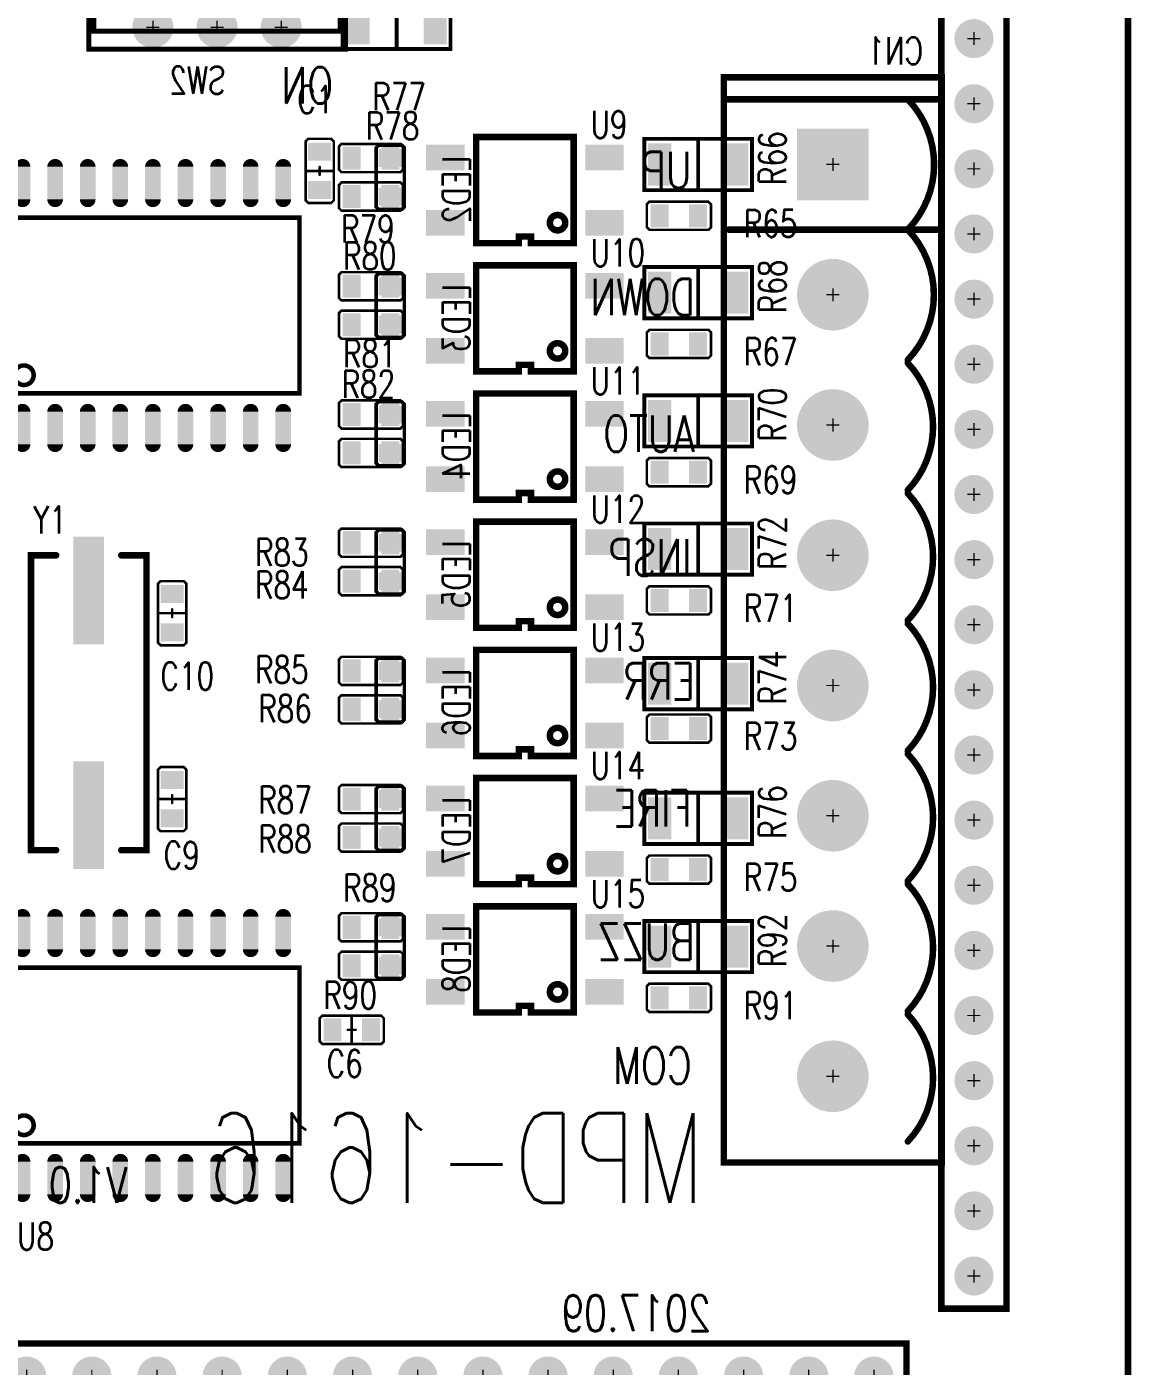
# Model space of a CAD drawing. Extents: x -29 to 96, y -45 to 104.
# Drawn here: x 53.1 to 96.1, y 6.4 to 58.6 of the extents above; entities that cross this region are included whole.
import ezdxf

# ---------------------------------------------------------------- set-up
doc = ezdxf.new("R2010")
doc.units = 0
for name, color, linetype in [('BOARD_OUTLINE_00', 43, 'CONTINUOUS'), ('DRIL_NPLTE_THRU_01', 3, 'CONTINUOUS'), ('DRIL_NPLTE_THRU_02', 1, 'CONTINUOUS'), ('DRIL_PLTE_THRU_01', 3, 'CONTINUOUS'), ('DRIL_PLTE_THRU_02', 1, 'CONTINUOUS'), ('DRIL_SYMBOL', 43, 'CONTINUOUS'), ('PADS_BOT', 16, 'CONTINUOUS'), ('PADS_INNER', 96, 'CONTINUOUS'), ('PADS_TOP', 96, 'CONTINUOUS'), ('PADS_XR_21', 176, 'CONTINUOUS'), ('PADS_XR_28', 130, 'CONTINUOUS'), ('PART_BOT_2DLINE_00', 2, 'CONTINUOUS'), ('PART_BOT_2DLINE_20', 2, 'CONTINUOUS'), ('PART_NAME_01', 254, 'CONTINUOUS'), ('PART_NAME_02', 130, 'CONTINUOUS'), ('PART_TOP_2DLINE_00', 254, 'CONTINUOUS'), ('PART_TOP_2DLINE_01', 254, 'CONTINUOUS'), ('TEXT_29', 146, 'CONTINUOUS')]:
    doc.layers.add(name, color=color, linetype=linetype)
doc.styles.add('W0$1524', font='simplex', dxfattribs={"width": 0.75})
doc.styles.add('W0$254', font='simplex', dxfattribs={"width": 0.75})

# ---------------------------------------------------------------- blocks, each defined once
blk = doc.blocks.new('BOARD_23')
at = {"layer": 'BOARD_OUTLINE_00', "const_width": 0.254}
blk.add_lwpolyline([(-0.55, -7.55), (95.45, -7.55), (95.45, 104.45), (-0.55, 104.45)], close=True, dxfattribs=at)
blk = doc.blocks.new('SMOOTH_0$1')
at = {"const_width": 0.05}
blk.add_lwpolyline([(-0.025, 0, 1), (0.025, 0, 1)], format="xyb", close=True, dxfattribs=at)
blk = doc.blocks.new('PART_BODY_TOP_1')
at = {"layer": 'PART_TOP_2DLINE_00', "const_width": 0.1}
blk.add_lwpolyline([(-1.15, 0.55), (-1.25, 0.45), (-1.25, -0.45), (-1.15, -0.55), (1.15, -0.55), (1.25, -0.45), (1.25, 0.45), (1.15, 0.55)], close=True, dxfattribs=at)
blk.add_lwpolyline([(0, 0.55), (0, -0.55)], dxfattribs=at)
at = {"layer": 'PART_TOP_2DLINE_01', "const_width": 0.1}
for points in [[(-0.150114, 0), (0.150114, 0)], [(0, 0.100076), (0, -0.100076)]]:
    blk.add_lwpolyline(points, dxfattribs=at)
at = {"layer": 'PART_TOP_2DLINE_00'}
for p in [(-1.15, 0.55), (0, 0.55), (1.15, 0.55), (-1.25, 0.45), (1.25, 0.45), (-1.25, -0.45), (-1.15, -0.55), (0, -0.55), (1.15, -0.55), (1.25, -0.45)]:
    blk.add_blockref('SMOOTH_0$1', p, dxfattribs=at)
at = {"layer": 'PART_TOP_2DLINE_01'}
for p in [(-0.150114, 0), (0, 0.100076), (0.150114, 0), (0, -0.100076)]:
    blk.add_blockref('SMOOTH_0$1', p, dxfattribs=at)
blk = doc.blocks.new('DRIL_HOLE_0')
blk.add_lwpolyline([(0, 0, 1), (0, 0, 1)], format="xyb", close=True)
blk = doc.blocks.new('PAD_0')
blk.add_lwpolyline([(0, 0, 1), (0, 0, 1)], format="xyb", close=True)
blk = doc.blocks.new('PAD_1')
at = {"const_width": 0.7}
blk.add_lwpolyline([(-0.45, 0), (0.45, 0)], dxfattribs=at)
blk = doc.blocks.new('STK_TOP_3')
at = {"layer": 'DRIL_PLTE_THRU_01'}
blk.add_blockref('DRIL_HOLE_0', (0, 0), dxfattribs=at)
at = {"layer": 'DRIL_PLTE_THRU_02'}
blk.add_blockref('DRIL_HOLE_0', (0, 0), dxfattribs=at)
at = {"layer": 'PADS_BOT'}
blk.add_blockref('PAD_0', (0, 0), dxfattribs=at)
at = {"layer": 'PADS_INNER'}
blk.add_blockref('PAD_0', (0, 0), dxfattribs=at)
at = {"layer": 'PADS_TOP', "rotation": 90}
blk.add_blockref('PAD_1', (0, 0), dxfattribs=at)
blk = doc.blocks.new('SYM_TOP_3')
for name, p in [('PART_BODY_TOP_1', (0, 0)), ('STK_TOP_3', (-0.750062, 0)), ('STK_TOP_3', (0.750062, 0))]:
    blk.add_blockref(name, p)
blk = doc.blocks.new('PART_TOP_0')
blk.add_blockref('SYM_TOP_3', (0, 0))
at = {"layer": 'PART_NAME_01', "style": 'W0$1524', "width": 0.75}
blk.add_text('C1', height=1.0668, rotation=270, dxfattribs=at).set_placement((2.245, 0.873))
blk = doc.blocks.new('PART_TOP_1')
blk.add_blockref('SYM_TOP_3', (0, 0))
at = {"layer": 'PART_NAME_01', "style": 'W0$1524', "width": 0.75}
blk.add_text('C10', height=1.0668, rotation=90, dxfattribs=at).set_placement((2.984, -0.457))
blk = doc.blocks.new('PART_TOP_16')
blk.add_blockref('SYM_TOP_3', (0, 0))
at = {"layer": 'PART_NAME_01', "style": 'W0$1524', "width": 0.75}
blk.add_text('C6', height=1.0668, dxfattribs=at).set_placement((-0.98, -1.847))
blk = doc.blocks.new('PART_TOP_19')
blk.add_blockref('SYM_TOP_3', (0, 0))
at = {"layer": 'PART_NAME_01', "style": 'W0$1524', "width": 0.75}
blk.add_text('C9', height=1.0668, rotation=270, dxfattribs=at).set_placement((-2.719, 0.33))
blk = doc.blocks.new('SMOOTH_0$14')
at = {"const_width": 0.07}
blk.add_lwpolyline([(-0.035, 0, 1), (0.035, 0, 1)], format="xyb", close=True, dxfattribs=at)
blk = doc.blocks.new('PART_BODY_BOT_8')
at = {"layer": 'PART_BOT_2DLINE_00', "const_width": 0.14}
blk.add_lwpolyline([(-1.15, -0.55), (-1.25, -0.45), (-1.25, 0.45), (-1.15, 0.55), (1.15, 0.55), (1.25, 0.45), (1.25, -0.45), (1.15, -0.55), (-1.15, -0.55)], dxfattribs=at)
at = {"layer": 'PART_BOT_2DLINE_00'}
for p in [(-1.15, 0.55), (1.15, 0.55), (-1.25, 0.45), (1.25, 0.45), (-1.25, -0.45), (-1.15, -0.55), (-1.15, -0.55), (1.15, -0.55), (1.25, -0.45)]:
    blk.add_blockref('SMOOTH_0$14', p, dxfattribs=at)
blk = doc.blocks.new('STK_BOT_3')
at = {"layer": 'DRIL_PLTE_THRU_01'}
blk.add_blockref('DRIL_HOLE_0', (0, 0), dxfattribs=at)
at = {"layer": 'DRIL_PLTE_THRU_02'}
blk.add_blockref('DRIL_HOLE_0', (0, 0), dxfattribs=at)
at = {"layer": 'PADS_BOT', "rotation": 90}
blk.add_blockref('PAD_1', (0, 0), dxfattribs=at)
at = {"layer": 'PADS_INNER'}
blk.add_blockref('PAD_0', (0, 0), dxfattribs=at)
at = {"layer": 'PADS_TOP'}
blk.add_blockref('PAD_0', (0, 0), dxfattribs=at)
blk = doc.blocks.new('SYM_BOT_10')
for name, p in [('PART_BODY_BOT_8', (0, 0)), ('STK_BOT_3', (-0.75, 0)), ('STK_BOT_3', (0.75, 0))]:
    blk.add_blockref(name, p)
blk = doc.blocks.new('PART_BOT_26')
blk.add_blockref('SYM_BOT_10', (0, 0))
at = {"layer": 'PART_NAME_02', "style": 'W0$1524', "width": 0.75}
blk.add_text('LED2', height=1.0668, dxfattribs=at).set_placement((-0.844, -3.108))
blk = doc.blocks.new('PART_BOT_27')
blk.add_blockref('SYM_BOT_10', (0, 0))
at = {"layer": 'PART_NAME_02', "style": 'W0$1524', "width": 0.75}
blk.add_text('LED3', height=1.0668, dxfattribs=at).set_placement((-0.844, -3.108))
blk = doc.blocks.new('PART_BOT_28')
blk.add_blockref('SYM_BOT_10', (0, 0))
at = {"layer": 'PART_NAME_02', "style": 'W0$1524', "width": 0.75}
blk.add_text('LED4', height=1.0668, dxfattribs=at).set_placement((-0.844, -3.108))
blk = doc.blocks.new('PART_BOT_29')
blk.add_blockref('SYM_BOT_10', (0, 0))
at = {"layer": 'PART_NAME_02', "style": 'W0$1524', "width": 0.75}
blk.add_text('LED5', height=1.0668, dxfattribs=at).set_placement((-0.844, -3.108))
blk = doc.blocks.new('PART_BOT_30')
blk.add_blockref('SYM_BOT_10', (0, 0))
at = {"layer": 'PART_NAME_02', "style": 'W0$1524', "width": 0.75}
blk.add_text('LED6', height=1.0668, dxfattribs=at).set_placement((-0.844, -3.108))
blk = doc.blocks.new('PART_BOT_31')
blk.add_blockref('SYM_BOT_10', (0, 0))
at = {"layer": 'PART_NAME_02', "style": 'W0$1524', "width": 0.75}
blk.add_text('LED7', height=1.0668, dxfattribs=at).set_placement((-0.844, -3.108))
blk = doc.blocks.new('PART_BOT_32')
blk.add_blockref('SYM_BOT_10', (0, 0))
at = {"layer": 'PART_NAME_02', "style": 'W0$1524', "width": 0.75}
blk.add_text('LED8', height=1.0668, dxfattribs=at).set_placement((-0.844, -3.108))
blk = doc.blocks.new('PART_BODY_TOP_9')
at = {"layer": 'PART_TOP_2DLINE_00', "const_width": 0.1}
blk.add_lwpolyline([(-1.15, -0.55), (-1.25, -0.45), (-1.25, 0.45), (-1.15, 0.55), (1.15, 0.55), (1.25, 0.45), (1.25, -0.45), (1.15, -0.55), (-1.15, -0.55)], dxfattribs=at)
at = {"layer": 'PART_TOP_2DLINE_00'}
for p in [(-1.15, 0.55), (1.15, 0.55), (-1.25, 0.45), (1.25, 0.45), (-1.25, -0.45), (-1.15, -0.55), (-1.15, -0.55), (1.15, -0.55), (1.25, -0.45)]:
    blk.add_blockref('SMOOTH_0$1', p, dxfattribs=at)
blk = doc.blocks.new('SYM_TOP_11')
for name, p in [('PART_BODY_TOP_9', (0, 0)), ('STK_TOP_3', (-0.75, 0)), ('STK_TOP_3', (0.75, 0))]:
    blk.add_blockref(name, p)
blk = doc.blocks.new('PART_TOP_51')
blk.add_blockref('SYM_TOP_11', (0, 0))
at = {"layer": 'PART_NAME_01', "style": 'W0$1524', "width": 0.75}
blk.add_text('R65', height=1.0668, rotation=180, dxfattribs=at).set_placement((-2.526, 0.831))
blk = doc.blocks.new('SMOOTH_0$1524')
at = {"const_width": 0.0762}
blk.add_lwpolyline([(-0.0381, 0, 1), (0.0381, 0, 1)], format="xyb", close=True, dxfattribs=at)
blk = doc.blocks.new('PART_BODY_TOP_10')
at = {"layer": 'PART_TOP_2DLINE_00', "const_width": 0.152}
blk.add_lwpolyline([(-1, -2.1), (1, -2.1), (1, 2.1), (-1, 2.1)], close=True, dxfattribs=at)
blk.add_lwpolyline([(-1, 0), (1, 0)], dxfattribs=at)
at = {"layer": 'PART_TOP_2DLINE_00'}
for p in [(-1, 2.1), (1, 2.1), (-1, 0), (1, 0), (-1, -2.1), (1, -2.1)]:
    blk.add_blockref('SMOOTH_0$1524', p, dxfattribs=at)
blk = doc.blocks.new('PAD_2')
at = {"const_width": 0.9}
blk.add_lwpolyline([(-0.82, 0), (0.82, 0)], dxfattribs=at)
blk = doc.blocks.new('STK_TOP_4')
at = {"layer": 'DRIL_PLTE_THRU_01'}
blk.add_blockref('DRIL_HOLE_0', (0, 0), dxfattribs=at)
at = {"layer": 'DRIL_PLTE_THRU_02'}
blk.add_blockref('DRIL_HOLE_0', (0, 0), dxfattribs=at)
at = {"layer": 'PADS_BOT'}
blk.add_blockref('PAD_0', (0, 0), dxfattribs=at)
at = {"layer": 'PADS_INNER'}
blk.add_blockref('PAD_0', (0, 0), dxfattribs=at)
at = {"layer": 'PADS_TOP'}
blk.add_blockref('PAD_2', (0, 0), dxfattribs=at)
blk = doc.blocks.new('SYM_TOP_12')
for name, p in [('PART_BODY_TOP_10', (0, 0)), ('STK_TOP_4', (0, 1.5)), ('STK_TOP_4', (0, -1.5))]:
    blk.add_blockref(name, p)
blk = doc.blocks.new('PART_TOP_52')
blk.add_blockref('SYM_TOP_12', (0, 0))
at = {"layer": 'PART_NAME_01', "style": 'W0$1524', "width": 0.75}
blk.add_text('R66', height=1.0668, dxfattribs=at).set_placement((-0.799, -3.427))
blk = doc.blocks.new('PART_TOP_53')
blk.add_blockref('SYM_TOP_11', (0, 0))
at = {"layer": 'PART_NAME_01', "style": 'W0$1524', "width": 0.75}
blk.add_text('R67', height=1.0668, rotation=180, dxfattribs=at).set_placement((-2.526, 0.831))
blk = doc.blocks.new('PART_TOP_54')
blk.add_blockref('SYM_TOP_12', (0, 0))
at = {"layer": 'PART_NAME_01', "style": 'W0$1524', "width": 0.75}
blk.add_text('R68', height=1.0668, dxfattribs=at).set_placement((-0.799, -3.427))
blk = doc.blocks.new('PART_TOP_55')
blk.add_blockref('SYM_TOP_11', (0, 0))
at = {"layer": 'PART_NAME_01', "style": 'W0$1524', "width": 0.75}
blk.add_text('R69', height=1.0668, rotation=180, dxfattribs=at).set_placement((-2.526, 0.831))
blk = doc.blocks.new('PART_TOP_56')
blk.add_blockref('SYM_TOP_12', (0, 0))
at = {"layer": 'PART_NAME_01', "style": 'W0$1524', "width": 0.75}
blk.add_text('R70', height=1.0668, dxfattribs=at).set_placement((-0.799, -3.427))
blk = doc.blocks.new('PART_TOP_57')
blk.add_blockref('SYM_TOP_11', (0, 0))
at = {"layer": 'PART_NAME_01', "style": 'W0$1524', "width": 0.75}
blk.add_text('R71', height=1.0668, rotation=180, dxfattribs=at).set_placement((-2.526, 0.831))
blk = doc.blocks.new('PART_TOP_58')
blk.add_blockref('SYM_TOP_12', (0, 0))
at = {"layer": 'PART_NAME_01', "style": 'W0$1524', "width": 0.75}
blk.add_text('R72', height=1.0668, dxfattribs=at).set_placement((-0.799, -3.427))
blk = doc.blocks.new('PART_TOP_59')
blk.add_blockref('SYM_TOP_11', (0, 0))
at = {"layer": 'PART_NAME_01', "style": 'W0$1524', "width": 0.75}
blk.add_text('R73', height=1.0668, rotation=180, dxfattribs=at).set_placement((-2.526, 0.831))
blk = doc.blocks.new('PART_TOP_60')
blk.add_blockref('SYM_TOP_12', (0, 0))
at = {"layer": 'PART_NAME_01', "style": 'W0$1524', "width": 0.75}
blk.add_text('R74', height=1.0668, dxfattribs=at).set_placement((-0.799, -3.427))
blk = doc.blocks.new('PART_TOP_61')
blk.add_blockref('SYM_TOP_11', (0, 0))
at = {"layer": 'PART_NAME_01', "style": 'W0$1524', "width": 0.75}
blk.add_text('R75', height=1.0668, rotation=180, dxfattribs=at).set_placement((-2.526, 0.831))
blk = doc.blocks.new('PART_TOP_62')
blk.add_blockref('SYM_TOP_12', (0, 0))
at = {"layer": 'PART_NAME_01', "style": 'W0$1524', "width": 0.75}
blk.add_text('R76', height=1.0668, dxfattribs=at).set_placement((-0.799, -3.427))
blk = doc.blocks.new('PART_TOP_63')
blk.add_blockref('SYM_TOP_11', (0, 0))
at = {"layer": 'PART_NAME_01', "style": 'W0$1524', "width": 0.75}
blk.add_text('R77', height=1.0668, rotation=180, dxfattribs=at).set_placement((-0.048, -1.872))
blk = doc.blocks.new('PART_TOP_64')
blk.add_blockref('SYM_TOP_11', (0, 0))
at = {"layer": 'PART_NAME_01', "style": 'W0$1524', "width": 0.75}
blk.add_text('R78', height=1.0668, dxfattribs=at).set_placement((-0.206, 2.229))
blk = doc.blocks.new('PART_TOP_65')
blk.add_blockref('SYM_TOP_11', (0, 0))
at = {"layer": 'PART_NAME_01', "style": 'W0$1524', "width": 0.75}
blk.add_text('R79', height=1.0668, rotation=180, dxfattribs=at).set_placement((1.168, -1.706))
blk = doc.blocks.new('PART_TOP_66')
blk.add_blockref('SYM_TOP_11', (0, 0))
at = {"layer": 'PART_NAME_01', "style": 'W0$1524', "width": 0.75}
blk.add_text('R80', height=1.0668, dxfattribs=at).set_placement((-1.095, 2.149))
blk = doc.blocks.new('PART_TOP_67')
blk.add_blockref('SYM_TOP_11', (0, 0))
at = {"layer": 'PART_NAME_01', "style": 'W0$1524', "width": 0.75}
blk.add_text('R81', height=1.0668, rotation=180, dxfattribs=at).set_placement((1.095, -1.839))
blk = doc.blocks.new('PART_TOP_68')
blk.add_blockref('SYM_TOP_11', (0, 0))
at = {"layer": 'PART_NAME_01', "style": 'W0$1524', "width": 0.75}
blk.add_text('R82', height=1.0668, dxfattribs=at).set_placement((-1.149, 2.155))
blk = doc.blocks.new('PART_TOP_69')
blk.add_blockref('SYM_TOP_11', (0, 0))
at = {"layer": 'PART_NAME_01', "style": 'W0$1524', "width": 0.75}
blk.add_text('R83', height=1.0668, rotation=180, dxfattribs=at).set_placement((4.524, 0.908))
blk = doc.blocks.new('PART_TOP_70')
blk.add_blockref('SYM_TOP_11', (0, 0))
at = {"layer": 'PART_NAME_01', "style": 'W0$1524', "width": 0.75}
blk.add_text('R84', height=1.0668, dxfattribs=at).set_placement((-4.524, -0.678))
blk = doc.blocks.new('PART_TOP_71')
blk.add_blockref('SYM_TOP_11', (0, 0))
at = {"layer": 'PART_NAME_01', "style": 'W0$1524', "width": 0.75}
blk.add_text('R85', height=1.0668, rotation=180, dxfattribs=at).set_placement((4.524, 0.48))
blk = doc.blocks.new('PART_TOP_72')
blk.add_blockref('SYM_TOP_11', (0, 0))
at = {"layer": 'PART_NAME_01', "style": 'W0$1524', "width": 0.75}
blk.add_text('R86', height=1.0668, dxfattribs=at).set_placement((-4.397, -0.504))
blk = doc.blocks.new('PART_TOP_73')
blk.add_blockref('SYM_TOP_11', (0, 0))
at = {"layer": 'PART_NAME_01', "style": 'W0$1524', "width": 0.75}
blk.add_text('R87', height=1.0668, rotation=180, dxfattribs=at).set_placement((4.397, 0.56))
blk = doc.blocks.new('PART_TOP_74')
blk.add_blockref('SYM_TOP_11', (0, 0))
at = {"layer": 'PART_NAME_01', "style": 'W0$1524', "width": 0.75}
blk.add_text('R88', height=1.0668, dxfattribs=at).set_placement((-4.397, -0.584))
blk = doc.blocks.new('PART_TOP_75')
blk.add_blockref('SYM_TOP_11', (0, 0))
at = {"layer": 'PART_NAME_01', "style": 'W0$1524', "width": 0.75}
blk.add_text('R89', height=1.0668, rotation=180, dxfattribs=at).set_placement((1.095, -1.011))
blk = doc.blocks.new('PART_TOP_76')
blk.add_blockref('SYM_TOP_11', (0, 0))
at = {"layer": 'PART_NAME_01', "style": 'W0$1524', "width": 0.75}
blk.add_text('R90', height=1.0668, dxfattribs=at).set_placement((-1.857, -1.68))
blk = doc.blocks.new('PART_TOP_77')
blk.add_blockref('SYM_TOP_11', (0, 0))
at = {"layer": 'PART_NAME_01', "style": 'W0$1524', "width": 0.75}
blk.add_text('R91', height=1.0668, rotation=180, dxfattribs=at).set_placement((-2.526, 0.831))
blk = doc.blocks.new('PART_TOP_78')
blk.add_blockref('SYM_TOP_12', (0, 0))
at = {"layer": 'PART_NAME_01', "style": 'W0$1524', "width": 0.75}
blk.add_text('R92', height=1.0668, dxfattribs=at).set_placement((-0.799, -3.427))
blk = doc.blocks.new('PART_TOP_83')
blk.add_blockref('SYM_TOP_12', (0, 0))
at = {"layer": 'PART_NAME_01', "style": 'W0$1524', "width": 0.75}
blk.add_text('R97', height=1.0668, rotation=270, dxfattribs=at).set_placement((0.813, 4.762))
blk = doc.blocks.new('SMOOTH_0$2')
at = {"const_width": 0.1}
blk.add_lwpolyline([(-0.05, 0, 1), (0.05, 0, 1)], format="xyb", close=True, dxfattribs=at)
blk = doc.blocks.new('PART_BODY_BOT_12')
at = {"layer": 'PART_BOT_2DLINE_00', "const_width": 0.2}
for points in [[(-1.8, 4.8), (1.8, 4.8), (1.8, -4.8), (-1.8, -4.8)], [(-0.75, 1.75), (0.75, 1.75), (0.75, -1.75), (-0.75, -1.75)]]:
    blk.add_lwpolyline(points, close=True, dxfattribs=at)
at = {"layer": 'PART_BOT_2DLINE_20', "const_width": 0.2}
blk.add_lwpolyline([(-2.5, 5), (2.5, 5), (2.5, -5), (-2.5, -5)], close=True, dxfattribs=at)
at = {"layer": 'PART_BOT_2DLINE_00'}
for p in [(-1.8, 4.8), (1.8, 4.8), (-0.75, 1.75), (0.75, 1.75), (-0.75, -1.75), (0.75, -1.75), (-1.8, -4.8), (1.8, -4.8)]:
    blk.add_blockref('SMOOTH_0$2', p, dxfattribs=at)
at = {"layer": 'PART_BOT_2DLINE_20'}
for p in [(-2.5, 5), (2.5, 5), (-2.5, -5), (2.5, -5)]:
    blk.add_blockref('SMOOTH_0$2', p, dxfattribs=at)
blk = doc.blocks.new('DRIL_SYMBOL_0$889')
at = {"layer": 'DRIL_SYMBOL', "const_width": 0.0508}
for points in [[(-0.254, 0), (0.254, 0)], [(0, -0.254), (0, 0.254)]]:
    blk.add_lwpolyline(points, dxfattribs=at)
blk = doc.blocks.new('DRIL_HOLE_0$889')
at = {"const_width": 0.4445}
blk.add_lwpolyline([(-0.22225, 0, 1), (0.22225, 0, 1)], format="xyb", close=True, dxfattribs=at)
blk.add_blockref('DRIL_SYMBOL_0$889', (0, 0))
blk = doc.blocks.new('PAD_7')
at = {"const_width": 0.8}
blk.add_lwpolyline([(0, -0.4, 1), (0, 0.4, 1)], format="xyb", close=True, dxfattribs=at)
blk = doc.blocks.new('STK_BOT_14')
at = {"layer": 'DRIL_PLTE_THRU_01'}
blk.add_blockref('DRIL_HOLE_0$889', (0, 0), dxfattribs=at)
at = {"layer": 'DRIL_PLTE_THRU_02'}
blk.add_blockref('DRIL_HOLE_0$889', (0, 0), dxfattribs=at)
at = {"layer": 'PADS_BOT'}
blk.add_blockref('PAD_7', (0, 0), dxfattribs=at)
at = {"layer": 'PADS_INNER'}
blk.add_blockref('PAD_7', (0, 0), dxfattribs=at)
at = {"layer": 'PADS_TOP'}
blk.add_blockref('PAD_7', (0, 0), dxfattribs=at)
at = {"layer": 'PADS_XR_21'}
blk.add_blockref('PAD_7', (0, 0), dxfattribs=at)
at = {"layer": 'PADS_XR_28'}
blk.add_blockref('PAD_7', (0, 0), dxfattribs=at)
blk = doc.blocks.new('SYM_BOT_14')
for name, p in [('PART_BODY_BOT_12', (0, 0)), ('STK_BOT_14', (-1.65, 2.5)), ('STK_BOT_14', (1.65, 2.5)), ('STK_BOT_14', (-1.65, 0)), ('STK_BOT_14', (1.65, 0)), ('STK_BOT_14', (-1.65, -2.5)), ('STK_BOT_14', (1.65, -2.5))]:
    blk.add_blockref(name, p)
blk = doc.blocks.new('PART_BOT_86')
blk.add_blockref('SYM_BOT_14', (0, 0))
at = {"layer": 'PART_NAME_02', "style": 'W0$1524', "width": 0.75}
blk.add_text('SW2', height=1.0668, rotation=90, dxfattribs=at).set_placement((4.243, -0.333))
blk = doc.blocks.new('SMOOTH_0$254')
at = {"const_width": 0.127}
blk.add_lwpolyline([(-0.0635, 0, 1), (0.0635, 0, 1)], format="xyb", close=True, dxfattribs=at)
blk = doc.blocks.new('PART_BODY_TOP_16')
at = {"layer": 'PART_TOP_2DLINE_00', "const_width": 0.254}
blk.add_lwpolyline([(-2.07, -1.9), (-2.07, -0.2375), (-1.81125, -0.2375), (-1.81125, 0.2375), (-2.07, 0.2375), (-2.07, 1.9), (2.07, 1.9), (2.07, -1.9)], close=True, dxfattribs=at)
blk.add_lwpolyline([(-0.97, -1.27, 1), (-1.57, -1.27, 1)], format="xyb", close=True, dxfattribs=at)
at = {"layer": 'PART_TOP_2DLINE_00'}
for p in [(-2.07, 1.9), (2.07, 1.9), (-2.07, 0.2375), (-1.81125, 0.2375), (-2.07, -0.2375), (-1.81125, -0.2375), (-2.07, -1.9), (2.07, -1.9)]:
    blk.add_blockref('SMOOTH_0$254', p, dxfattribs=at)
blk = doc.blocks.new('PAD_12')
at = {"const_width": 1}
blk.add_lwpolyline([(-0.75, 0), (0.75, 0)], dxfattribs=at)
blk = doc.blocks.new('STK_TOP_18')
at = {"layer": 'DRIL_NPLTE_THRU_01'}
blk.add_blockref('DRIL_HOLE_0', (0, 0), dxfattribs=at)
at = {"layer": 'DRIL_NPLTE_THRU_02'}
blk.add_blockref('DRIL_HOLE_0', (0, 0), dxfattribs=at)
at = {"layer": 'PADS_BOT'}
blk.add_blockref('PAD_0', (0, 0), dxfattribs=at)
at = {"layer": 'PADS_INNER'}
blk.add_blockref('PAD_0', (0, 0), dxfattribs=at)
at = {"layer": 'PADS_TOP', "rotation": 90}
blk.add_blockref('PAD_12', (0, 0), dxfattribs=at)
blk = doc.blocks.new('SYM_TOP_18')
for name, p in [('STK_TOP_18', (-1.27, 3.1)), ('STK_TOP_18', (1.27, 3.1)), ('PART_BODY_TOP_16', (0, 0)), ('STK_TOP_18', (-1.27, -3.1)), ('STK_TOP_18', (1.27, -3.1))]:
    blk.add_blockref(name, p)
blk = doc.blocks.new('PART_TOP_94')
blk.add_blockref('SYM_TOP_18', (0, 0))
at = {"layer": 'PART_NAME_01', "style": 'W0$1524', "width": 0.75}
blk.add_text('U10', height=1.0668, rotation=270, dxfattribs=at).set_placement((2.026, -2.557))
blk = doc.blocks.new('PART_TOP_95')
blk.add_blockref('SYM_TOP_18', (0, 0))
at = {"layer": 'PART_NAME_01', "style": 'W0$1524', "width": 0.75}
blk.add_text('U11', height=1.0668, rotation=270, dxfattribs=at).set_placement((2.026, -2.557))
blk = doc.blocks.new('PART_TOP_96')
blk.add_blockref('SYM_TOP_18', (0, 0))
at = {"layer": 'PART_NAME_01', "style": 'W0$1524', "width": 0.75}
blk.add_text('U12', height=1.0668, rotation=270, dxfattribs=at).set_placement((2.026, -2.557))
blk = doc.blocks.new('PART_TOP_97')
blk.add_blockref('SYM_TOP_18', (0, 0))
at = {"layer": 'PART_NAME_01', "style": 'W0$1524', "width": 0.75}
blk.add_text('U13', height=1.0668, rotation=270, dxfattribs=at).set_placement((2.026, -2.557))
blk = doc.blocks.new('PART_TOP_98')
blk.add_blockref('SYM_TOP_18', (0, 0))
at = {"layer": 'PART_NAME_01', "style": 'W0$1524', "width": 0.75}
blk.add_text('U14', height=1.0668, rotation=270, dxfattribs=at).set_placement((2.026, -2.557))
blk = doc.blocks.new('PART_TOP_99')
blk.add_blockref('SYM_TOP_18', (0, 0))
at = {"layer": 'PART_NAME_01', "style": 'W0$1524', "width": 0.75}
blk.add_text('U15', height=1.0668, rotation=270, dxfattribs=at).set_placement((2.026, -2.557))
blk = doc.blocks.new('SMOOTH_0$1778')
at = {"const_width": 0.0889}
blk.add_lwpolyline([(-0.04445, 0, 1), (0.04445, 0, 1)], format="xyb", close=True, dxfattribs=at)
blk = doc.blocks.new('PART_BODY_TOP_19')
at = {"layer": 'PART_TOP_2DLINE_00', "const_width": 0.1778}
blk.add_lwpolyline([(-5.715, -3.429), (5.715, -3.429), (5.715, 3.429), (-5.715, 3.429)], close=True, dxfattribs=at)
at = {"layer": 'PART_TOP_2DLINE_01', "const_width": 0.1778}
blk.add_lwpolyline([(-5.40766, -2.719324, 1), (-4.64566, -2.719324, 1)], format="xyb", close=True, dxfattribs=at)
at = {"layer": 'PART_TOP_2DLINE_00'}
for p in [(-5.715, 3.429), (5.715, 3.429), (-5.715, -3.429), (5.715, -3.429)]:
    blk.add_blockref('SMOOTH_0$1778', p, dxfattribs=at)
blk = doc.blocks.new('PAD_11')
at = {"const_width": 0.3048}
blk.add_lwpolyline([(-0.635, -0.1524), (0.635, -0.1524, 1), (0.635, 0.1524), (-0.635, 0.1524, 1)], format="xyb", close=True, dxfattribs=at)
blk = doc.blocks.new('STK_TOP_17')
at = {"layer": 'DRIL_PLTE_THRU_01'}
blk.add_blockref('DRIL_HOLE_0', (0, 0), dxfattribs=at)
at = {"layer": 'DRIL_PLTE_THRU_02'}
blk.add_blockref('DRIL_HOLE_0', (0, 0), dxfattribs=at)
at = {"layer": 'PADS_BOT'}
blk.add_blockref('PAD_0', (0, 0), dxfattribs=at)
at = {"layer": 'PADS_INNER'}
blk.add_blockref('PAD_0', (0, 0), dxfattribs=at)
at = {"layer": 'PADS_TOP', "rotation": 90}
blk.add_blockref('PAD_11', (0, 0), dxfattribs=at)
blk = doc.blocks.new('SYM_TOP_21')
for name, p in [('STK_TOP_17', (-5.08, 4.7752)), ('STK_TOP_17', (-3.81, 4.7752)), ('STK_TOP_17', (-2.54, 4.7752)), ('STK_TOP_17', (-1.27, 4.7752)), ('STK_TOP_17', (0, 4.7752)), ('STK_TOP_17', (1.27, 4.7752)), ('STK_TOP_17', (2.54, 4.7752)), ('STK_TOP_17', (3.81, 4.7752)), ('STK_TOP_17', (5.08, 4.7752)), ('PART_BODY_TOP_19', (0, 0)), ('STK_TOP_17', (-5.08, -4.7752)), ('STK_TOP_17', (-3.81, -4.7752)), ('STK_TOP_17', (-2.54, -4.7752)), ('STK_TOP_17', (-1.27, -4.7752)), ('STK_TOP_17', (0, -4.7752)), ('STK_TOP_17', (1.27, -4.7752)), ('STK_TOP_17', (2.54, -4.7752)), ('STK_TOP_17', (3.81, -4.7752)), ('STK_TOP_17', (5.08, -4.7752))]:
    blk.add_blockref(name, p)
blk = doc.blocks.new('PART_TOP_104')
blk.add_blockref('SYM_TOP_21', (0, 0))
at = {"layer": 'PART_NAME_01', "style": 'W0$1524', "width": 0.75}
blk.add_text('U4', height=1.0668, dxfattribs=at).set_placement((-6.819, -7.364))
blk = doc.blocks.new('PART_TOP_108')
blk.add_blockref('SYM_TOP_21', (0, 0))
at = {"layer": 'PART_NAME_01', "style": 'W0$1524', "width": 0.75}
blk.add_text('U8', height=1.0668, dxfattribs=at).set_placement((-5.295, -7.578))
blk = doc.blocks.new('PART_TOP_109')
blk.add_blockref('SYM_TOP_18', (0, 0))
at = {"layer": 'PART_NAME_01', "style": 'W0$1524', "width": 0.75}
blk.add_text('U9', height=1.0668, rotation=270, dxfattribs=at).set_placement((2.026, -2.557))
blk = doc.blocks.new('PART_BODY_TOP_20')
at = {"layer": 'PART_TOP_2DLINE_00', "const_width": 0.254}
for points in [[(-5.75, 1.27), (-5.75, 2.25), (5.75, 2.25), (5.75, 1.27)], [(5.75, -1.27), (5.75, -2.25), (-5.75, -2.25), (-5.75, -1.27)]]:
    blk.add_lwpolyline(points, dxfattribs=at)
at = {"layer": 'PART_TOP_2DLINE_00'}
for p in [(-5.75, 2.25), (5.75, 2.25), (-5.75, 1.27), (5.75, 1.27), (-5.75, -1.27), (5.75, -1.27), (-5.75, -2.25), (5.75, -2.25)]:
    blk.add_blockref('SMOOTH_0$254', p, dxfattribs=at)
blk = doc.blocks.new('PAD_15')
at = {"const_width": 1.2}
blk.add_lwpolyline([(-2.1, 0), (2.1, 0)], dxfattribs=at)
blk = doc.blocks.new('STK_TOP_23')
at = {"layer": 'DRIL_PLTE_THRU_01'}
blk.add_blockref('DRIL_HOLE_0', (0, 0), dxfattribs=at)
at = {"layer": 'DRIL_PLTE_THRU_02'}
blk.add_blockref('DRIL_HOLE_0', (0, 0), dxfattribs=at)
at = {"layer": 'PADS_BOT'}
blk.add_blockref('PAD_0', (0, 0), dxfattribs=at)
at = {"layer": 'PADS_INNER'}
blk.add_blockref('PAD_0', (0, 0), dxfattribs=at)
at = {"layer": 'PADS_TOP'}
blk.add_blockref('PAD_15', (0, 0), dxfattribs=at)
blk = doc.blocks.new('SYM_TOP_22')
for name, p in [('PART_BODY_TOP_20', (0, 0)), ('STK_TOP_23', (-4.3815, 0)), ('STK_TOP_23', (4.3815, 0))]:
    blk.add_blockref(name, p)
blk = doc.blocks.new('PART_TOP_110')
blk.add_blockref('SYM_TOP_22', (0, 0))
at = {"layer": 'PART_NAME_01', "style": 'W0$1524', "width": 0.75}
blk.add_text('Y1', height=1.0668, rotation=270, dxfattribs=at).set_placement((6.604, 2.159))
blk = doc.blocks.new('PART_BODY_BOT_24')
at = {"layer": 'PART_BOT_2DLINE_00', "const_width": 0.254}
for points in [[(-2.413, 4.249928), (-3.4, 4.249928), (-3.4, -4.249928), (-2.286, -4.249928)], [(2.54, -4.191), (2.54, 4.064)]]:
    blk.add_lwpolyline(points, dxfattribs=at)
blk.add_lwpolyline([(-2.54, -4.249928), (38.92, -4.24993), (38.92, 4.24993), (-2.54, 4.249928)], close=True, dxfattribs=at)
for points in [[(2.54, -2.921, -0.403518757), (-2.54, -2.921)], [(7.62, -2.921, -0.399971464), (2.54, -2.921)], [(12.7, -2.921, -0.397442989), (7.747, -2.921)], [(17.78, -2.921, -0.397442989), (12.827, -2.921)], [(22.86, -2.921, -0.397442989), (17.907, -2.921)], [(27.94, -2.921, -0.397442989), (22.987, -2.921)], [(33.02, -2.921, -0.397442989), (28.067, -2.921)], [(38.1, -2.921, -0.397442989), (33.147, -2.921)]]:
    blk.add_lwpolyline(points, format="xyb", dxfattribs=at)
at = {"layer": 'PART_BOT_2DLINE_00'}
for p in [(-3.4, 4.249928), (-2.54, 4.249928), (-2.413, 4.249928), (2.54, 4.064), (38.92, 4.24993), (-2.54, -2.921), (2.54, -2.921), (2.54, -2.921), (7.62, -2.921), (7.747, -2.921), (12.7, -2.921), (12.827, -2.921), (17.78, -2.921), (17.907, -2.921), (22.86, -2.921), (22.987, -2.921), (27.94, -2.921), (28.067, -2.921), (33.02, -2.921), (33.147, -2.921), (38.1, -2.921), (-3.4, -4.249928), (-2.54, -4.249928), (-2.286, -4.249928), (2.54, -4.191), (38.92, -4.24993)]:
    blk.add_blockref('SMOOTH_0$254', p, dxfattribs=at)
blk = doc.blocks.new('DRIL_SYMBOL_1$500124')
at = {"layer": 'DRIL_SYMBOL', "const_width": 0.0508}
for points in [[(-0.254, 0), (0.254, 0)], [(0, -0.254), (0, 0.254)]]:
    blk.add_lwpolyline(points, dxfattribs=at)
blk = doc.blocks.new('DRIL_HOLE_1$500124')
at = {"const_width": 0.75}
blk.add_lwpolyline([(-0.375, 0, 1), (0.375, 0, 1)], format="xyb", close=True, dxfattribs=at)
blk.add_blockref('DRIL_SYMBOL_1$500124', (0, 0))
blk = doc.blocks.new('PAD_19')
at = {"const_width": 2.794}
blk.add_lwpolyline([(-1.397, 0), (1.397, 0)], dxfattribs=at)
blk = doc.blocks.new('STK_BOT_34')
at = {"layer": 'DRIL_PLTE_THRU_01'}
blk.add_blockref('DRIL_HOLE_1$500124', (0, 0), dxfattribs=at)
at = {"layer": 'DRIL_PLTE_THRU_02'}
blk.add_blockref('DRIL_HOLE_1$500124', (0, 0), dxfattribs=at)
at = {"layer": 'PADS_BOT'}
blk.add_blockref('PAD_19', (0, 0), dxfattribs=at)
at = {"layer": 'PADS_INNER'}
blk.add_blockref('PAD_19', (0, 0), dxfattribs=at)
at = {"layer": 'PADS_TOP'}
blk.add_blockref('PAD_19', (0, 0), dxfattribs=at)
blk = doc.blocks.new('PAD_20')
at = {"const_width": 1.397}
blk.add_lwpolyline([(0, -0.6985, 1), (0, 0.6985, 1)], format="xyb", close=True, dxfattribs=at)
blk = doc.blocks.new('STK_BOT_33')
at = {"layer": 'DRIL_PLTE_THRU_01'}
blk.add_blockref('DRIL_HOLE_1$500124', (0, 0), dxfattribs=at)
at = {"layer": 'DRIL_PLTE_THRU_02'}
blk.add_blockref('DRIL_HOLE_1$500124', (0, 0), dxfattribs=at)
at = {"layer": 'PADS_BOT'}
blk.add_blockref('PAD_20', (0, 0), dxfattribs=at)
at = {"layer": 'PADS_INNER'}
blk.add_blockref('PAD_20', (0, 0), dxfattribs=at)
at = {"layer": 'PADS_TOP'}
blk.add_blockref('PAD_20', (0, 0), dxfattribs=at)
blk = doc.blocks.new('SYM_BOT_25')
for name, p in [('PART_BODY_BOT_24', (0, 0)), ('STK_BOT_34', (0, 0)), ('STK_BOT_33', (5.08, 0)), ('STK_BOT_33', (10.16, 0)), ('STK_BOT_33', (15.24, 0)), ('STK_BOT_33', (20.32, 0)), ('STK_BOT_33', (25.4, 0)), ('STK_BOT_33', (30.48, 0)), ('STK_BOT_33', (35.56, 0))]:
    blk.add_blockref(name, p)
blk = doc.blocks.new('PART_BOT_113')
blk.add_blockref('SYM_BOT_25', (0, 0))
at = {"layer": 'PART_NAME_02', "style": 'W0$1524', "width": 0.75}
blk.add_text('CN1', height=1.0668, rotation=90, dxfattribs=at).set_placement((-3.9, -3.511))
blk = doc.blocks.new('PART_BODY_TOP_32')
at = {"layer": 'PART_TOP_2DLINE_01', "const_width": 0.254}
for points in [[(78.83, 2.63), (78.83, 81.37), (81.37, 81.37), (81.37, 2.63)], [(-1.27, 1.27), (-1.27, -1.27), (77.47, -1.27), (77.47, 1.27)]]:
    blk.add_lwpolyline(points, close=True, dxfattribs=at)
at = {"layer": 'PART_TOP_2DLINE_01'}
for p in [(78.83, 2.63), (81.37, 2.63), (77.47, 1.27)]:
    blk.add_blockref('SMOOTH_0$254', p, dxfattribs=at)
blk = doc.blocks.new('PAD_21')
at = {"const_width": 0.762}
blk.add_lwpolyline([(0, -0.381, 1), (0, 0.381, 1)], format="xyb", close=True, dxfattribs=at)
blk = doc.blocks.new('STK_TOP_29')
at = {"layer": 'DRIL_PLTE_THRU_01'}
blk.add_blockref('DRIL_HOLE_0$889', (0, 0), dxfattribs=at)
at = {"layer": 'DRIL_PLTE_THRU_02'}
blk.add_blockref('DRIL_HOLE_0$889', (0, 0), dxfattribs=at)
at = {"layer": 'PADS_BOT'}
blk.add_blockref('PAD_21', (0, 0), dxfattribs=at)
at = {"layer": 'PADS_INNER'}
blk.add_blockref('PAD_21', (0, 0), dxfattribs=at)
at = {"layer": 'PADS_TOP'}
blk.add_blockref('PAD_21', (0, 0), dxfattribs=at)
blk = doc.blocks.new('SYM_TOP_33')
for name, p in [('PART_BODY_TOP_32', (0, 0)), ('STK_TOP_29', (80.1, 52.16)), ('STK_TOP_29', (80.1, 49.62)), ('STK_TOP_29', (80.1, 47.08)), ('STK_TOP_29', (80.1, 44.54)), ('STK_TOP_29', (80.1, 42)), ('STK_TOP_29', (80.1, 39.46)), ('STK_TOP_29', (80.1, 36.92)), ('STK_TOP_29', (80.1, 34.38)), ('STK_TOP_29', (80.1, 31.84)), ('STK_TOP_29', (80.1, 29.3)), ('STK_TOP_29', (80.1, 26.76)), ('STK_TOP_29', (80.1, 24.22)), ('STK_TOP_29', (80.1, 21.68)), ('STK_TOP_29', (80.1, 19.14)), ('STK_TOP_29', (80.1, 16.6)), ('STK_TOP_29', (80.1, 14.06)), ('STK_TOP_29', (80.1, 11.52)), ('STK_TOP_29', (80.1, 8.98)), ('STK_TOP_29', (80.1, 6.44)), ('STK_TOP_29', (80.1, 3.9)), ('STK_TOP_29', (43.18, 0)), ('STK_TOP_29', (45.72, 0)), ('STK_TOP_29', (48.26, 0)), ('STK_TOP_29', (50.8, 0)), ('STK_TOP_29', (53.34, 0)), ('STK_TOP_29', (55.88, 0)), ('STK_TOP_29', (58.42, 0)), ('STK_TOP_29', (60.96, 0)), ('STK_TOP_29', (63.5, 0)), ('STK_TOP_29', (66.04, 0)), ('STK_TOP_29', (68.58, 0)), ('STK_TOP_29', (71.12, 0)), ('STK_TOP_29', (73.66, 0)), ('STK_TOP_29', (76.2, 0))]:
    blk.add_blockref(name, p)
blk = doc.blocks.new('PART_TOP_161')
blk.add_blockref('SYM_TOP_33', (0, 0))

msp = doc.modelspace()

# ---------------------------------------------------------------- block references
for name, p in [('BOARD_23', (0.55, -0.45)), ('PART_TOP_161', (9.9, 6)), ('PART_TOP_64', (66.5, 52)), ('PART_TOP_104', (58, 47.75)), ('PART_TOP_66', (66.5, 47)), ('PART_TOP_68', (66.5, 42)), ('PART_TOP_70', (66.5, 37)), ('PART_TOP_72', (66.5, 32)), ('PART_TOP_74', (66.5, 27)), ('PART_TOP_108', (58, 18.5)), ('PART_TOP_76', (66.5, 22)), ('PART_TOP_16', (65.75, 19.5))]:
    msp.add_blockref(name, p)
at = {"xscale": -1, "rotation": -270}
for name, p in [('PART_BOT_86', (60.5, 60.25)), ('PART_BOT_113', (84.5, 53.25)), ('PART_BOT_26', (67.25, 52.75)), ('PART_BOT_27', (67.25, 47.75)), ('PART_BOT_28', (67.25, 42.75)), ('PART_BOT_29', (67.25, 37.75)), ('PART_BOT_30', (67.25, 32.75)), ('PART_BOT_31', (67.25, 27.75)), ('PART_BOT_32', (67.25, 22.75))]:
    msp.add_blockref(name, p, dxfattribs=at)
for name, p, rotation in [('PART_TOP_83', (67.5, 58.75), 90), ('PART_TOP_63', (66.5, 53.5), 180), ('PART_TOP_0', (64.5, 53), 90), ('PART_TOP_109', (72.5, 52.25), 90), ('PART_TOP_52', (79.25, 53.25), 90), ('PART_TOP_51', (78.5, 51.25), 180), ('PART_TOP_65', (66.5, 48.5), 180), ('PART_TOP_94', (72.5, 47.25), 90), ('PART_TOP_54', (79.25, 48.25), 90), ('PART_TOP_53', (78.5, 46.25), 180), ('PART_TOP_67', (66.5, 43.5), 180), ('PART_TOP_95', (72.5, 42.25), 90), ('PART_TOP_56', (79.25, 43.25), 90), ('PART_TOP_55', (78.5, 41.25), 180), ('PART_TOP_96', (72.5, 37.25), 90), ('PART_TOP_110', (55.499, 32.258), 90), ('PART_TOP_69', (66.5, 38.5), 180), ('PART_TOP_58', (79.25, 38.25), 90), ('PART_TOP_1', (58.75, 35.75), 270), ('PART_TOP_57', (78.5, 36.25), 180), ('PART_TOP_97', (72.5, 32.25), 90), ('PART_TOP_71', (66.5, 33.5), 180), ('PART_TOP_60', (79.25, 33), 90), ('PART_TOP_59', (78.5, 31.25), 180), ('PART_TOP_98', (72.5, 27.25), 90), ('PART_TOP_19', (58.75, 28.5), 90), ('PART_TOP_73', (66.5, 28.5), 180), ('PART_TOP_62', (79.25, 27.75), 90), ('PART_TOP_61', (78.5, 25.75), 180), ('PART_TOP_75', (66.5, 23.5), 180), ('PART_TOP_99', (72.5, 22.25), 90), ('PART_TOP_78', (79.25, 22.75), 90), ('PART_TOP_77', (78.5, 20.75), 180)]:
    msp.add_blockref(name, p, dxfattribs=dict(rotation=rotation))

# ---------------------------------------------------------------- texts
at = {"layer": 'TEXT_29', "style": 'W0$254', "text_generation_flag": 2, "width": 0.75}
for s, height, p in [('ON', 1.4224, (65.024, 55.626)), ('UP', 1.4224, (78.994, 52.324)), ('DOWN', 1.4224, (79.121, 47.371)), ('AUTO', 1.4224, (79.121, 42.037)), ('INSP', 1.4224, (78.994, 37.211)), ('ERR', 1.4224, (79.121, 32.385)), ('FIRE', 1.4224, (78.994, 27.432)), ('BUZZ ', 1.4224, (79.121, 22.225)), ('COM', 1.4224, (78.994, 17.399)), ('MPD-1616', 3.5, (79.5, 12.75)), ('V1.0', 1.4, (57, 12.75)), ('2017.09', 1.4, (79.75, 7.75))]:
    msp.add_text(s, height=height, dxfattribs=at).set_placement(p)

doc.saveas('drawing.dxf')
